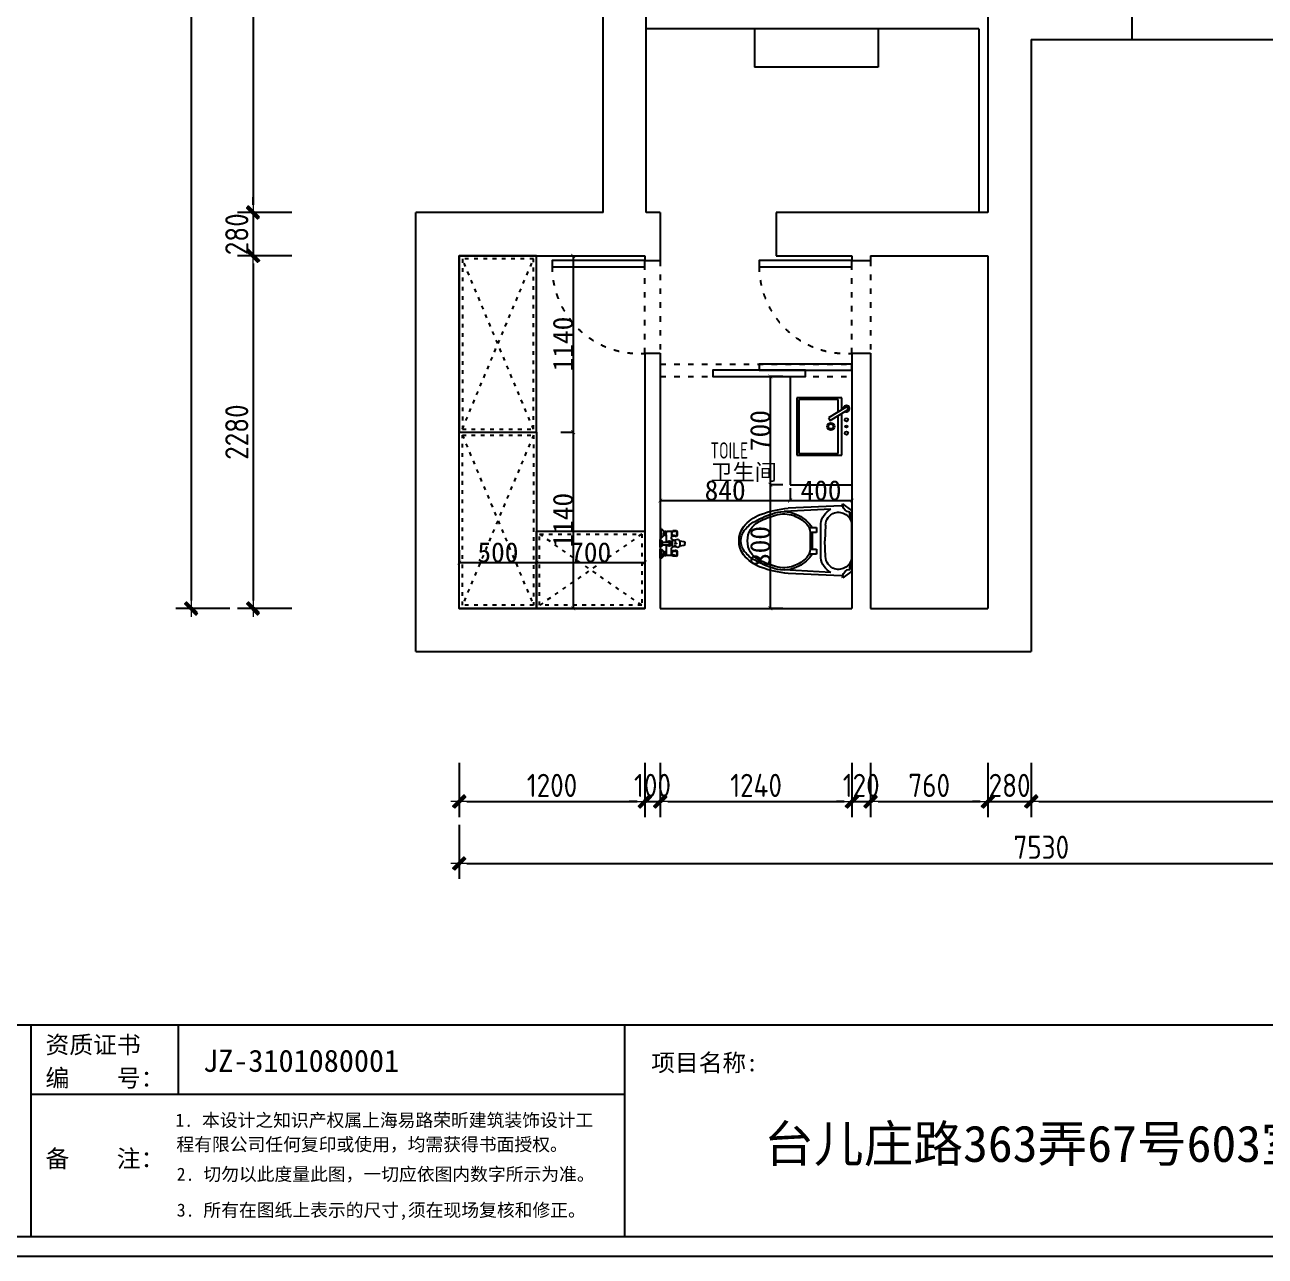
# Model space of a CAD drawing. Header units: millimetres. Extents: x -58733 to 427521, y -235734 to 553534.
# Drawn here: x 185626 to 193649, y -221810 to -213843 of the extents above; entities that cross this region are included whole.
import ezdxf

# ---------------------------------------------------------------- set-up
doc = ezdxf.new("R2010")
doc.units = ezdxf.units.MM
doc.linetypes.add('ACAD_ISO03W100', pattern=[30, 12, -18])
for name, color, linetype in [('02-洁具及配件（地平图显示）', 1, 'Continuous'), ('02-活动家具', 1, 'Continuous'), ('E-立面活动家具', 1, 'Continuous'), ('图框', 251, 'Continuous'), ('目录文字', 8, 'Continuous')]:
    doc.layers.add(name, color=color, linetype=linetype)
doc.layers.add('P★10 文字说明', color=32, linetype='Continuous', lineweight=0)
doc.layers.add('墙体', color=7, linetype='Continuous', lineweight=30)
doc.styles.add('-宋体', font='')
doc.styles.add('CCD_DIM', font='ARCHS.SHX')
doc.styles.get("Standard").update_dxf_attribs({"font": 'simsun.ttc'})
doc.styles.add('宋体', font='simsun.ttc', dxfattribs={"height": 120})
doc.styles.add('编号', font='ARCHSTYL.SHX', dxfattribs={"width": 0.8})
doc.styles.add('黑体', font='simhei.ttf')
doc.styles.get('-宋体').set_extended_font_data('SimSun')
doc.dimstyles.new('布丁丁', dxfattribs={"dimtxt": 130, "dimasz": 25, "dimexe": 1, "dimexo": 1, "dimgap": 0.5, "dimtad": 1, "dimdec": 0, "dimrnd": 5, "dimdsep": 46, "dimtxsty": '-宋体', "dimblk": 'ARCHTICK', "dimcen": 0.5, "dimdle": 1, "dimclrd": 251, "dimclre": 252, "dimclrt": 50, "dimadec": 0, "dimazin": 0, "dimtfac": 1, "dimtdec": 0, "dimtix": 1, "dimtmove": 2, "dimatfit": 3, "dimldrblk": 'DOT', "dimfxl": 80, "dimfxlon": 1, "dimlwd": -1, "dimlwe": -1, "dimarcsym": 0})
doc.dimstyles.new('海龍1：50', dxfattribs={"dimscale": 50, "dimtxt": 3, "dimasz": 1, "dimexe": 2, "dimexo": 2, "dimgap": 0.6, "dimtad": 1, "dimdec": 0, "dimrnd": 5, "dimdsep": 46, "dimtxsty": 'CCD_DIM', "dimblk": 'WS-cj', "dimcen": 1, "dimclrd": 242, "dimclre": 242, "dimclrt": 2, "dimadec": 0, "dimazin": 2, "dimtfac": 1, "dimtdec": 0, "dimtix": 1, "dimtmove": 2, "dimatfit": 3, "dimldrblk": 'CCD_Leader_Arrow', "dimfxl": 5, "dimfxlon": 1, "dimtolj": 1, "dimarcsym": 0})

# ---------------------------------------------------------------- blocks, each defined once
blk = doc.blocks.new('图框1比60')
at = {"layer": '图框', "color": 8}
for p, q in [((161809.2, 45797.4), (185898.1, 45797.4)), ((161809.2, 45797.4), (185898.1, 45797.4)), ((166464.8, 45797.4), (166464.8, 44296.7)), ((167510.6, 45797.4), (167510.6, 45304.6)), ((170674.9, 45797.4), (170674.9, 44296.7)), ((170674.9, 45304.6), (166464.8, 45304.6)), ((161809.2, 44296.7), (185898.1, 44296.7))]:
    blk.add_line(p, q, dxfattribs=at)
at = {"layer": '图框', "color": 121}
blk.add_line((161669.6, 44157.2), (186037.7, 44157.2), dxfattribs=at)
at = {"layer": '目录文字', "color": 8, "width": 0.999898}
for s, height, style, p in [('资质证书', 123.79, '宋体', (166569.4, 45595.3)), ('项目名称:', 123.34, '黑体', (170865.8, 45468.1)), ('编    号：', 123.79, '宋体', (166569.4, 45359.1)), ('1. 本设计之知识产权属上海易路荣昕建筑装饰设计工', 92.507, '黑体', (167490.6, 45075.6)), ('台儿庄路363弄67号603室', 258.725, '宋体', (171665.9, 44826)), ('程有限公司任何复印或使用，均需获得书面授权。', 92.507, '黑体', (167497.9, 44904.2)), ('备    注：', 123.79, '宋体', (166569.4, 44787.6)), ('2. 切勿以此度量此图，一切应依图内数字所示为准。', 92.507, '黑体', (167500, 44692.7)), ('3. 所有在图纸上表示的尺寸,须在现场复核和修正。', 92.507, '黑体', (167500.4, 44438.1))]:
    blk.add_text(s, height=height, dxfattribs=dict(at, style=style)).set_placement(p)
at = {"layer": '目录文字', "width": 1}
blk.add_text('JZ-3101080001', height=157.184, dxfattribs=at).set_placement((167687.4, 45464.9))
blk = doc.blocks.new('A$C47FE7B04')
for p, q in [((12.4, 67.2), (28.4, 412)), ((465.8, 67.2), (449.8, 412)), ((42.5, 0), (0, 59.6)), ((435.8, 0), (478.3, 59.6)), ((435.8, 0), (42.5, 0))]:
    blk.add_line(p, q)
at = {"color": 251}
for p, q in [((35.2, 135.7), (50.2, 437.4)), ((443.1, 135.7), (427.8, 437.4)), ((152.7, 277.6), (152.7, 228.8)), ((184.6, 270.6), (293.5, 270.6)), ((185.7, 228.8), (185.7, 270.6)), ((292.4, 256), (185.7, 256)), ((292.4, 270.6), (292.4, 228.8)), ((325.4, 228.8), (325.4, 277.6)), ((350, 200.4), (128, 200.4)), ((138.2, 171.2), (239.1, 175.4)), ((152.7, 228.8), (185.7, 228.8)), ((340.1, 171.2), (239.1, 175.4)), ((292.4, 228.8), (325.4, 228.8)), ((94.4, 14.3), (54.7, 14.3)), ((423.6, 14.3), (383.9, 14.3)), ((75.8, 0), (402.5, 0)), ((435.8, 0), (435.8, 0))]:
    blk.add_line(p, q, dxfattribs=at)
for centre, radius, start, end in [((239.1, 579.5), 150.7, 53.32244, 126.6999), ((305.2, 500.6), 253.6, 128, 158.7), ((173, 500.6), 253.6, 21.3, 52), ((704.5, 355.1), 678.4, 159.5, 175.2), ((-226.2, 355.1), 678.4, 4.8, 20.5), ((75.9, 63.8), 63.8, 177, 184.04105), ((402.4, 63.8), 63.8, 355.95133, 3)]:
    blk.add_arc(centre, radius, start, end)
for centre, radius, start, end in [((301.8, 522.9), 215.9, 127.62317, 150.69546), ((239, 536), 139.7, 27.1313, 152.8687), ((239, 606.8), 111.1, 90, 128.36438), ((239, 606.8), 111.1, 51.63562, 90), ((176.2, 522.9), 215.9, 29.30454, 52.37683), ((666.8, 316.8), 635, 150.60007, 163.44074), ((666.8, 316.8), 620.4, 152.8687, 163.43337), ((-188.8, 316.8), 620.4, 16.56663, 27.1313), ((-188.8, 316.8), 635, 16.55926, 29.39993), ((255.9, 441.3), 205.7, 164.05751, 208.12065), ((255.9, 441.3), 191, 164.08085, 199.86514), ((222.2, 441.3), 191, 340.13486, 15.91915), ((222.2, 441.3), 205.7, 331.87935, 15.94249), ((290.9, 457), 244, 207.47351, 235.47409), ((290.9, 457), 229.3, 200.55774, 226.00319), ((187.1, 457), 244, 304.52591, 332.52649), ((187.1, 457), 229.3, 313.99681, 339.44226), ((184.6, 346.8), 76.2, 226.00319, 270), ((293.5, 346.8), 76.2, 270, 313.99681), ((136.9, 88.4), 112.3, 94.5, 155.1), ((141.4, 82.2), 89.1, 92.2, 160.4), ((336.9, 82.2), 89.1, 19.6, 87.8), ((341.4, 88.4), 112.3, 24.9, 85.5), ((144.3, 89), 89.8, 164.99563, 261.95317), ((334, 89), 89.8, 278.04683, 15.00437), ((5, 10), 49.9, 81.66388, 95.7795), ((5, 10), 49.9, 4.93597, 81.66388), ((473.3, 10), 49.9, 98.40301, 175.06403), ((473.3, 10), 49.9, 84.2205, 98.40301)]:
    blk.add_arc(centre, radius, start, end, dxfattribs=at)
blk = doc.blocks.new('A$C148A1841')
at = {"extrusion": (0, 1, 0)}
for p, q in [((0, 360), (0, 0)), ((95.2, 360), (0, 360)), ((460, 360), (124.6, 360)), ((460, 0), (460, 360)), ((0, 0), (460, 0))]:
    blk.add_line(p, q, dxfattribs=at)
at = {"color": 251, "ltscale": 10, "extrusion": (0, 1, 0)}
for p, q in [((15, 330), (15, 15)), ((113.7, 330), (15, 330)), ((445, 330), (143.1, 330)), ((445, 15), (445, 330)), ((15, 15), (445, 15))]:
    blk.add_line(p, q, dxfattribs=at)
at = {"color": 251}
for p, q in [((230, 287.5), (230, 304.3)), ((197.8, 271.1), (216.4, 271.1)), ((230, 254.2), (230, 238.2)), ((246.1, 271.1), (263.1, 271.1))]:
    blk.add_line(p, q, dxfattribs=at)
at = {"color": 251, "ltscale": 10}
blk.add_lwpolyline([(161.5, 252.4), (182.8, 265.5), (98.4, 402.4, 1), (77.1, 389.3)], format="xyb", close=True, dxfattribs=at)
at = {"color": 251}
for radius in [29.4, 19.8]:
    blk.add_circle((230, 271.1), radius, dxfattribs=at)
at = {"color": 251, "ltscale": 10}
blk.add_arc((87.8, 395.9), 25, 331.65148, 271.65148, dxfattribs=at)
at = {"color": 251}
for centre, major_axis, start_param, end_param in [((176.7, 395.6), (-9.43, 9.43), 0.785398, 7.068583), ((230, 395.6), (-6.29, 6.29), 0.785398, 7.068583), ((283.3, 395.6), (9.43, 9.43), 2.356194490192192, 8.639379797371777)]:
    blk.add_ellipse(centre, major_axis=major_axis, ratio=1, start_param=start_param, end_param=end_param, dxfattribs=at)
blk = doc.blocks.new('A$C161B1048')
for p, q in [((0, 158.8), (58.4, 158.8)), ((0, 151.4), (0, 158.8)), ((0, 151.4), (15.6, 134.6)), ((15.6, 134.6), (18.6, 134.6)), ((18.6, 120), (15.6, 118)), ((15.6, 118), (15.6, 89)), ((18.6, 130.4), (16, 128.2)), ((16, 128.2), (16, 122)), ((16, 122), (18.6, 120)), ((18.4, 86.8), (18.4, 85.6)), ((18.6, 134.6), (18.6, 130.4)), ((39.4, 120), (86.1, 120)), ((39.8, 134.6), (39.8, 130.4)), ((42.8, 134.6), (39.8, 134.6)), ((39.8, 130.4), (42.4, 128.2)), ((42.4, 122), (39.8, 120)), ((42.4, 128.2), (42.4, 122)), ((58.4, 151.4), (42.8, 134.6)), ((42.8, 86.8), (55.4, 86.8)), ((42.8, 85.6), (42.8, 86.8)), ((58.4, 158.8), (58.4, 151.4)), ((70.1, 45.9), (79.3, 83.7)), ((119.4, 158.8), (70.7, 158.8)), ((86.4, 147.3), (84.7, 147.3)), ((86.1, 147.3), (86.1, 100.4)), ((86.1, 100.4), (104.1, 100.4)), ((86.1, 88.6), (86.1, 85.4)), ((86.1, 88.6), (104.1, 88.6)), ((95.1, 147.3), (86.4, 147.3)), ((95.1, 147.3), (103.8, 147.3)), ((103.8, 147.3), (105.6, 147.3)), ((104.1, 147.3), (104.1, 100.4)), ((104.1, 120), (171, 120)), ((104.1, 88.6), (104.1, 85.4)), ((110.9, 83.7), (120.1, 45.9)), ((190.1, 158.8), (131.7, 158.8)), ((131.7, 158.8), (131.7, 151.4)), ((131.7, 151.4), (147.3, 134.6)), ((146.8, 86.8), (134.2, 86.8)), ((146.8, 85.6), (146.8, 86.8)), ((147.3, 134.6), (150.3, 134.6)), ((150.3, 130.4), (147.7, 128.2)), ((147.7, 128.2), (147.7, 122)), ((147.7, 122), (150.3, 120)), ((150.3, 134.6), (150.3, 130.4)), ((172, 120), (171, 120)), ((171, 86.8), (171.2, 86.8)), ((171.2, 86.8), (171.2, 85.6)), ((171.5, 134.6), (171.5, 130.4)), ((174.5, 134.6), (171.5, 134.6)), ((171.5, 130.4), (174.1, 128.2)), ((174.1, 122), (171.5, 120)), ((174, 89), (174, 118)), ((174.1, 128.2), (174.1, 122)), ((190.1, 151.4), (174.5, 134.6)), ((190.1, 151.4), (190.1, 158.8)), ((69.5, 43.6), (69.6, 43.7)), ((74.6, 74.2), (75.3, 67.5)), ((79, 33.9), (82.2, 5)), ((88, 0), (95.1, 0)), ((101.6, 0), (94.5, 0)), ((110.5, 33.7), (107.4, 5))]:
    blk.add_line(p, q)
at = {"color": 251}
for p, q in [((58.4, 151.4), (0, 151.4)), ((18.4, 86.8), (42.8, 86.8)), ((18.4, 85.6), (42.8, 85.6)), ((18.6, 134.6), (29.2, 134.6)), ((18.6, 130.4), (29.2, 130.4)), ((18.6, 120), (29.2, 120)), ((23.4, 128.2), (21.2, 130.4)), ((21.2, 120), (23.4, 122)), ((23.4, 128.2), (26.2, 130.4)), ((23.4, 122), (23.4, 128.2)), ((23.4, 122), (26.2, 120)), ((39.8, 134.6), (29.2, 134.6)), ((39.8, 130.4), (29.2, 130.4)), ((39.8, 120), (29.2, 120)), ((35, 128.2), (32.2, 130.4)), ((35, 122), (32.2, 120)), ((35, 128.2), (37.2, 130.4)), ((35, 122), (35, 128.2)), ((37.2, 120), (35, 122)), ((131.7, 151.4), (190.1, 151.4)), ((171.2, 86.8), (146.8, 86.8)), ((171.2, 85.6), (146.8, 85.6)), ((150.3, 134.6), (160.9, 134.6)), ((150.3, 130.4), (160.9, 130.4)), ((150.3, 120), (160.9, 120)), ((155.1, 128.2), (152.9, 130.4)), ((152.9, 120), (155.1, 122)), ((155.1, 128.2), (157.9, 130.4)), ((155.1, 122), (155.1, 128.2)), ((155.1, 122), (157.9, 120)), ((171.5, 134.6), (160.9, 134.6)), ((171.5, 130.4), (160.9, 130.4)), ((171.5, 120), (160.9, 120)), ((166.7, 128.2), (163.9, 130.4)), ((166.7, 122), (163.9, 120)), ((166.7, 128.2), (168.9, 130.4)), ((166.7, 122), (166.7, 128.2)), ((168.9, 120), (166.7, 122)), ((14.8, 54.2), (20.4, 78.2)), ((30.6, 52), (18.8, 52)), ((30.6, 52), (42.4, 52)), ((46.4, 54.2), (40.8, 78.2)), ((76, 57.7), (74.3, 63.3)), ((79.1, 56.5), (76, 57.7)), ((80, 67.2), (79.1, 56.5)), ((89.5, 65.5), (92.6, 52.9)), ((92.6, 52.9), (97.7, 52.9)), ((97.7, 52.9), (100.8, 65.5)), ((109.5, 67.7), (110.4, 56.5)), ((110.4, 56.5), (113.6, 57.7)), ((113.6, 57.7), (115.6, 64.6)), ((115, 74.2), (114.5, 69.3)), ((120.7, 43.7), (120.7, 43.6)), ((143.2, 54.2), (148.8, 78.2)), ((159, 52), (147.2, 52)), ((159, 52), (170.8, 52)), ((174.8, 54.2), (169.2, 78.2))]:
    blk.add_line(p, q, dxfattribs=at)
for centre, radius, start, end in [((216.2, 37.2), 206.4, 167.12471, 175.66633), ((18.8, 81.4), 4.17, 95.28608, 155.1491), ((17.9, 89), 2.26, 180, 283.68555), ((42.4, 81.4), 4.17, 24.8509, 84.71392), ((-155, 37.2), 206.4, 4.33367, 12.87529), ((55.4, 65.9), 20.9, 23.45022, 90), ((86.1, 163.4), 16.1, 196.46634, 264.70968), ((80, 83.7), 0.732, 111.58742, 180), ((80, 83.7), 0.732, 180, 248.41258), ((87.2, 65.6), 20.2, 99.30766, 111.58742), ((87.2, 101.9), 20.2, 248.41258, 260.69234), ((91.9, 36.7), 49.5, 96.73189, 99.30766), ((91.9, 130.7), 49.5, 260.69234, 266.11632), ((93.2, 94.5), 9.16, 140.10217, 219.89783), ((86.6, 85.4), 0.443, 180, 247.46705), ((90.6, 95.2), 11, 247.46705, 260.24886), ((95.1, 177.6), 96.5, 266.11632, 270), ((93.3, 110.8), 26.9, 260.24886, 265.92836), ((95.1, 136.1), 52.2, 265.92836, 270), ((95.1, 136.1), 52.2, 270, 274.07164), ((95.1, 177.6), 96.5, 270, 273.88368), ((96.9, 110.8), 26.9, 274.07164, 279.75114), ((99.6, 95.2), 11, 279.75114, 292.53295), ((98.3, 130.7), 49.5, 273.88368, 279.30766), ((103.7, 85.4), 0.443, 292.53295, 0), ((97.1, 94.5), 9.16, 320.10217, 39.89783), ((98.3, 36.7), 49.5, 80.69234, 83.26811), ((104.1, 163.4), 16.1, 275.29032, 343.53366), ((103, 65.6), 20.2, 68.41258, 80.69234), ((103, 101.9), 20.2, 279.30766, 291.58742), ((110.2, 83.7), 0.732, 360, 68.41258), ((110.2, 83.7), 0.732, 291.58742, 0), ((134.2, 65.9), 20.9, 90, 156.54978), ((344.6, 37.2), 206.4, 167.12471, 175.66633), ((147.2, 81.4), 4.17, 95.28608, 155.1491), ((171.7, 89), 2.26, 256.31445, 0), ((170.8, 81.4), 4.17, 24.8509, 84.71392), ((172, 118), 2, 0, 90), ((-26.6, 37.2), 206.4, 4.33367, 12.87529), ((31.9, 105.6), 57, 247.82246, 268.68627), ((29.3, 105.6), 57, 271.31373, 292.17754), ((75.7, 43.3), 6.14, 155.64607, 180), ((75.7, 43.3), 6.14, 180, 221.21262), ((84.9, 51.4), 18.4, 221.21262, 244.68856), ((91.1, 64.4), 32.8, 244.68856, 258.91617), ((87.8, 5.6), 5.6, 186.09789, 272.3749), ((95.1, 85.2), 53.9, 258.91617, 270), ((95.1, 85.2), 53.9, 270, 281.08383), ((101.8, 5.6), 5.6, 267.6251, 353.90211), ((99.2, 64.4), 32.8, 281.08383, 295.31144), ((105.3, 51.4), 18.4, 295.31144, 318.78738), ((114.5, 43.3), 6.14, 318.78738, 0), ((114.5, 43.3), 6.14, 0, 24.35393), ((160.3, 105.6), 57, 247.82246, 268.68627), ((157.7, 105.6), 57, 271.31373, 292.17754)]:
    blk.add_arc(centre, radius, start, end)
for centre, radius, start, end in [((30, 73.2), 10.8, 86.71851, 152.52899), ((31.2, 73.2), 10.8, 27.47101, 93.28149), ((95.2, 99.8), 17, 122.22783, 235.4154), ((84.1, 93.8), 5.2, 68.96192, 78.26344), ((84.1, 95.2), 5.2, 281.73656, 291.03808), ((84.2, 94.1), 4.83, 47.1211, 68.96192), ((84.2, 94.8), 4.83, 291.03808, 312.8789), ((84.4, 94.3), 4.53, 24.04051, 47.1211), ((84.4, 94.6), 4.53, 312.8789, 335.95949), ((84.7, 94.5), 4.18, 0, 24.04051), ((84.7, 94.5), 4.18, 335.95949, 0), ((94.5, 94.5), 4.18, 155.95949, 180), ((94.5, 94.5), 4.18, 180, 204.04051), ((94.8, 94.3), 4.53, 132.8789, 155.95949), ((94.8, 94.6), 4.53, 204.04051, 227.1211), ((95, 94.1), 4.83, 111.03808, 132.8789), ((95, 94.8), 4.83, 227.1211, 248.96192), ((95.1, 93.8), 5.2, 90, 111.03808), ((95.1, 95.2), 5.2, 248.96192, 270), ((95.1, 93.8), 5.2, 68.96192, 90), ((95.1, 95.2), 5.2, 270, 291.03808), ((95.3, 94.1), 4.83, 47.1211, 68.96192), ((95.3, 94.8), 4.83, 291.03808, 312.8789), ((95.5, 94.3), 4.53, 24.04051, 47.1211), ((95.5, 94.6), 4.53, 312.8789, 335.95949), ((95.8, 94.5), 4.18, 0, 24.04051), ((95.8, 94.5), 4.18, 335.95949, 0), ((105.5, 94.5), 4.18, 155.95949, 180), ((105.5, 94.5), 4.18, 180, 204.04051), ((105.8, 94.3), 4.53, 132.8789, 155.95949), ((105.8, 94.6), 4.53, 204.04051, 227.1211), ((106, 94.1), 4.83, 111.03808, 132.8789), ((106, 94.8), 4.83, 227.1211, 248.96192), ((95.2, 99.8), 17, 304.47674, 58.42439), ((106.2, 93.8), 5.2, 101.73656, 111.03808), ((106.2, 95.2), 5.2, 248.96192, 258.26344), ((158.4, 73.2), 10.8, 86.71851, 152.52899), ((159.6, 73.2), 10.8, 27.47101, 93.28149), ((10.6, 59.9), 7.1, 268.68627, 306.61398), ((-79, 60.3), 94, 356.28017, 9.93305), ((18.8, 56.7), 4.74, 212.37841, 270), ((42.4, 56.7), 4.74, 270, 327.62159), ((140.2, 60.3), 94, 170.06695, 183.71983), ((50.6, 59.9), 7.1, 233.38602, 271.31373), ((139, 59.9), 7.1, 268.68627, 306.61398), ((49.4, 60.3), 94, 356.28017, 9.93305), ((147.2, 56.7), 4.74, 212.37841, 270), ((170.8, 56.7), 4.74, 270, 327.62159), ((268.6, 60.3), 94, 170.06695, 183.71983), ((179, 59.9), 7.1, 233.38602, 271.31373)]:
    blk.add_arc(centre, radius, start, end, dxfattribs=at)
blk = doc.blocks.new('WS-cj')
blk.add_hatch(color=1).paths.add_polyline_path([(0.59, 0.82), (-0.82, -0.59), (-0.59, -0.82), (0.82, 0.59)])
at = {"color": 1, "linetype": 'ByBlock', "lineweight": 0}
for p, q in [((-1.1, 0), (0, 0)), ((0, 0), (1.1, 0))]:
    blk.add_line(p, q, dxfattribs=at)
at = {"color": 1}
blk.add_lwpolyline([(0.59, 0.82), (-0.82, -0.59), (-0.59, -0.82), (0.82, 0.59)], close=True, dxfattribs=at)
blk = doc.blocks.new('*D1210')
at = {"color": 242, "lineweight": -2}
for p, q in [((165429.6, -218618.8), (165429.6, -218968.8)), ((166629.6, -218618.8), (166629.6, -218968.8)), ((165479.6, -218868.8), (166579.6, -218868.8))]:
    blk.add_line(p, q, dxfattribs=at)
at = {"layer": 'Defpoints', "color": 0}
for p in [(165429.6, -218468.8), (166629.6, -218468.8), (166629.6, -218868.8)]:
    blk.add_point(p, dxfattribs=at)
at = {"color": 242, "linetype": 'ByBlock', "lineweight": -2, "xscale": 50, "yscale": 50, "zscale": 50, "rotation": 180}
blk.add_blockref('WS-cj', (165429.6, -218868.8), dxfattribs=at)
at = {"color": 242, "linetype": 'ByBlock', "lineweight": -2, "xscale": 50, "yscale": 50, "zscale": 50}
blk.add_blockref('WS-cj', (166629.6, -218868.8), dxfattribs=at)
at = {"color": 2, "insert": (166029.6, -218763.8), "char_height": 150, "attachment_point": 5, "style": 'CCD_DIM'}
blk.add_mtext('\\A1;1200', dxfattribs=at)
blk = doc.blocks.new('CCD_Leader_Arrow')
at = {"color": 1, "linetype": 'ByBlock'}
blk.add_line((0, 0), (-1, 0), dxfattribs=at)
for points in [[(-0.86, 0.67), (-0.6, 0.85), (-0.24, 0), (0, 0)], [(-0.86, -0.67), (-0.6, -0.85), (-0.24, 0), (0, 0)]]:
    blk.add_solid(points, dxfattribs=at)
blk = doc.blocks.new('*D1211')
at = {"color": 242, "lineweight": -2}
for p, q in [((166729.6, -218618.8), (166729.6, -218968.8)), ((167969.6, -218618.8), (167969.6, -218968.8)), ((166779.6, -218868.8), (167919.6, -218868.8))]:
    blk.add_line(p, q, dxfattribs=at)
at = {"layer": 'Defpoints', "color": 0}
for p in [(166729.6, -218468.8), (167969.6, -218468.8), (167969.6, -218868.8)]:
    blk.add_point(p, dxfattribs=at)
at = {"color": 242, "linetype": 'ByBlock', "lineweight": -2, "xscale": 50, "yscale": 50, "zscale": 50, "rotation": 180}
blk.add_blockref('WS-cj', (166729.6, -218868.8), dxfattribs=at)
at = {"color": 242, "linetype": 'ByBlock', "lineweight": -2, "xscale": 50, "yscale": 50, "zscale": 50}
blk.add_blockref('WS-cj', (167969.6, -218868.8), dxfattribs=at)
at = {"color": 2, "insert": (167349.6, -218763.8), "char_height": 150, "attachment_point": 5, "style": 'CCD_DIM'}
blk.add_mtext('\\A1;1240', dxfattribs=at)
blk = doc.blocks.new('*D1212')
at = {"color": 242, "lineweight": -2}
for p, q in [((168089.6, -218618.8), (168089.6, -218968.8)), ((168849.6, -218618.8), (168849.6, -218968.8)), ((168139.6, -218868.8), (168799.6, -218868.8))]:
    blk.add_line(p, q, dxfattribs=at)
at = {"layer": 'Defpoints', "color": 0}
for p in [(168089.6, -218468.8), (168849.6, -218468.8), (168849.6, -218868.8)]:
    blk.add_point(p, dxfattribs=at)
at = {"color": 242, "linetype": 'ByBlock', "lineweight": -2, "xscale": 50, "yscale": 50, "zscale": 50, "rotation": 180}
blk.add_blockref('WS-cj', (168089.6, -218868.8), dxfattribs=at)
at = {"color": 242, "linetype": 'ByBlock', "lineweight": -2, "xscale": 50, "yscale": 50, "zscale": 50}
blk.add_blockref('WS-cj', (168849.6, -218868.8), dxfattribs=at)
at = {"color": 2, "insert": (168469.6, -218763.8), "char_height": 150, "attachment_point": 5, "style": 'CCD_DIM'}
blk.add_mtext('\\A1;760', dxfattribs=at)
blk = doc.blocks.new('*D1213')
at = {"color": 242, "lineweight": -2}
for p, q in [((168849.6, -218618.8), (168849.6, -218968.8)), ((169129.6, -218618.8), (169129.6, -218968.8)), ((168799.6, -218868.8), (168749.6, -218868.8)), ((168849.6, -218868.8), (169129.6, -218868.8)), ((169179.6, -218868.8), (169229.6, -218868.8))]:
    blk.add_line(p, q, dxfattribs=at)
at = {"layer": 'Defpoints', "color": 0}
for p in [(168849.6, -218468.8), (169129.6, -218468.8), (169129.6, -218868.8)]:
    blk.add_point(p, dxfattribs=at)
at = {"color": 242, "linetype": 'ByBlock', "lineweight": -2, "xscale": 50, "yscale": 50, "zscale": 50}
blk.add_blockref('WS-cj', (168849.6, -218868.8), dxfattribs=at)
at = {"color": 242, "linetype": 'ByBlock', "lineweight": -2, "xscale": 50, "yscale": 50, "zscale": 50, "rotation": 180}
blk.add_blockref('WS-cj', (169129.6, -218868.8), dxfattribs=at)
at = {"color": 2, "insert": (168989.6, -218763.8), "char_height": 150, "attachment_point": 5, "style": 'CCD_DIM'}
blk.add_mtext('\\A1;280', dxfattribs=at)
blk = doc.blocks.new('*D1214')
at = {"color": 242, "lineweight": -2}
for p, q in [((169129.6, -218618.8), (169129.6, -218968.8)), ((172959.6, -218618.8), (172959.6, -218968.8)), ((169179.6, -218868.8), (172909.6, -218868.8))]:
    blk.add_line(p, q, dxfattribs=at)
at = {"layer": 'Defpoints', "color": 0}
for p in [(169129.6, -218468.8), (172959.6, -218468.8), (172959.6, -218868.8)]:
    blk.add_point(p, dxfattribs=at)
at = {"color": 242, "linetype": 'ByBlock', "lineweight": -2, "xscale": 50, "yscale": 50, "zscale": 50, "rotation": 180}
blk.add_blockref('WS-cj', (169129.6, -218868.8), dxfattribs=at)
at = {"color": 242, "linetype": 'ByBlock', "lineweight": -2, "xscale": 50, "yscale": 50, "zscale": 50}
blk.add_blockref('WS-cj', (172959.6, -218868.8), dxfattribs=at)
at = {"color": 2, "insert": (171044.6, -218763.8), "char_height": 150, "attachment_point": 5, "style": 'CCD_DIM'}
blk.add_mtext('\\A1;3830', dxfattribs=at)
blk = doc.blocks.new('*D1215')
at = {"color": 242, "lineweight": -2}
for p, q in [((165429.6, -219018.8), (165429.6, -219368.8)), ((172959.6, -219018.8), (172959.6, -219368.8)), ((165479.6, -219268.8), (172909.6, -219268.8))]:
    blk.add_line(p, q, dxfattribs=at)
at = {"layer": 'Defpoints', "color": 0}
for p in [(165429.6, -218468.8), (172959.6, -218468.8), (172959.6, -219268.8)]:
    blk.add_point(p, dxfattribs=at)
at = {"color": 242, "linetype": 'ByBlock', "lineweight": -2, "xscale": 50, "yscale": 50, "zscale": 50, "rotation": 180}
blk.add_blockref('WS-cj', (165429.6, -219268.8), dxfattribs=at)
at = {"color": 242, "linetype": 'ByBlock', "lineweight": -2, "xscale": 50, "yscale": 50, "zscale": 50}
blk.add_blockref('WS-cj', (172959.6, -219268.8), dxfattribs=at)
at = {"color": 2, "insert": (169194.6, -219163.8), "char_height": 150, "attachment_point": 5, "style": 'CCD_DIM'}
blk.add_mtext('\\A1;7530', dxfattribs=at)
blk = doc.blocks.new('*D1216')
at = {"color": 242, "lineweight": -2}
for p, q in [((164345.7, -209218.4), (163995.7, -209218.4)), ((164095.7, -209268.4), (164095.7, -215008.4)), ((164345.7, -215058.4), (163995.7, -215058.4))]:
    blk.add_line(p, q, dxfattribs=at)
at = {"layer": 'Defpoints', "color": 0}
for p in [(164495.7, -209218.4), (164095.7, -215058.4), (164495.7, -215058.4)]:
    blk.add_point(p, dxfattribs=at)
at = {"color": 242, "linetype": 'ByBlock', "lineweight": -2, "xscale": 50, "yscale": 50, "zscale": 50}
for p, rotation in [((164095.7, -209218.4), 90), ((164095.7, -215058.4), 270)]:
    blk.add_blockref('WS-cj', p, dxfattribs=dict(at, rotation=rotation))
at = {"color": 2, "insert": (163990.7, -212138.4), "char_height": 150, "attachment_point": 5, "rotation": 90, "style": 'CCD_DIM'}
blk.add_mtext('\\A1;5840', dxfattribs=at)
blk = doc.blocks.new('*D1217')
at = {"color": 242, "lineweight": -2}
for p, q in [((164095.7, -215008.4), (164095.7, -214958.4)), ((164345.7, -215058.4), (163995.7, -215058.4)), ((164095.7, -215058.4), (164095.7, -215338.4)), ((164345.7, -215338.4), (163995.7, -215338.4)), ((164095.7, -215388.4), (164095.7, -215438.4))]:
    blk.add_line(p, q, dxfattribs=at)
at = {"layer": 'Defpoints', "color": 0}
for p in [(164495.7, -215058.4), (164095.7, -215338.4), (164495.7, -215338.4)]:
    blk.add_point(p, dxfattribs=at)
at = {"color": 242, "linetype": 'ByBlock', "lineweight": -2, "xscale": 50, "yscale": 50, "zscale": 50}
for p, rotation in [((164095.7, -215058.4), 270), ((164095.7, -215338.4), 90)]:
    blk.add_blockref('WS-cj', p, dxfattribs=dict(at, rotation=rotation))
at = {"color": 2, "insert": (163990.7, -215198.4), "char_height": 150, "attachment_point": 5, "rotation": 90, "style": 'CCD_DIM'}
blk.add_mtext('\\A1;280', dxfattribs=at)
blk = doc.blocks.new('*D1218')
at = {"color": 242, "lineweight": -2}
for p, q in [((164345.7, -215338.4), (163995.7, -215338.4)), ((164095.7, -215388.4), (164095.7, -217568.4)), ((164345.7, -217618.4), (163995.7, -217618.4))]:
    blk.add_line(p, q, dxfattribs=at)
at = {"layer": 'Defpoints', "color": 0}
for p in [(164495.7, -215338.4), (164095.7, -217618.4), (164495.7, -217618.4)]:
    blk.add_point(p, dxfattribs=at)
at = {"color": 242, "linetype": 'ByBlock', "lineweight": -2, "xscale": 50, "yscale": 50, "zscale": 50}
for p, rotation in [((164095.7, -215338.4), 90), ((164095.7, -217618.4), 270)]:
    blk.add_blockref('WS-cj', p, dxfattribs=dict(at, rotation=rotation))
at = {"color": 2, "insert": (163990.7, -216478.4), "char_height": 150, "attachment_point": 5, "rotation": 90, "style": 'CCD_DIM'}
blk.add_mtext('\\A1;2280', dxfattribs=at)
blk = doc.blocks.new('*D1219')
at = {"color": 242, "lineweight": -2}
for p, q in [((163945.7, -209218.4), (163595.7, -209218.4)), ((163695.7, -209268.4), (163695.7, -217568.4)), ((163945.7, -217618.4), (163595.7, -217618.4))]:
    blk.add_line(p, q, dxfattribs=at)
at = {"layer": 'Defpoints', "color": 0}
for p in [(164495.7, -209218.4), (163695.7, -217618.4), (164495.7, -217618.4)]:
    blk.add_point(p, dxfattribs=at)
at = {"color": 242, "linetype": 'ByBlock', "lineweight": -2, "xscale": 50, "yscale": 50, "zscale": 50}
for p, rotation in [((163695.7, -209218.4), 90), ((163695.7, -217618.4), 270)]:
    blk.add_blockref('WS-cj', p, dxfattribs=dict(at, rotation=rotation))
at = {"color": 2, "insert": (163590.7, -213418.4), "char_height": 150, "attachment_point": 5, "rotation": 90, "style": 'CCD_DIM'}
blk.add_mtext('\\A1;8400', dxfattribs=at)
blk = doc.blocks.new('*D1226')
at = {"color": 242, "lineweight": -2}
for p, q in [((167969.6, -218618.8), (167969.6, -218968.8)), ((168089.6, -218618.8), (168089.6, -218968.8)), ((167919.6, -218868.8), (167869.6, -218868.8)), ((167969.6, -218868.8), (168089.6, -218868.8)), ((168139.6, -218868.8), (168189.6, -218868.8))]:
    blk.add_line(p, q, dxfattribs=at)
at = {"layer": 'Defpoints', "color": 0}
for p in [(167969.6, -218468.8), (168089.6, -218468.8), (168089.6, -218868.8)]:
    blk.add_point(p, dxfattribs=at)
at = {"color": 242, "linetype": 'ByBlock', "lineweight": -2, "xscale": 50, "yscale": 50, "zscale": 50}
blk.add_blockref('WS-cj', (167969.6, -218868.8), dxfattribs=at)
at = {"color": 242, "linetype": 'ByBlock', "lineweight": -2, "xscale": 50, "yscale": 50, "zscale": 50, "rotation": 180}
blk.add_blockref('WS-cj', (168089.6, -218868.8), dxfattribs=at)
at = {"color": 2, "insert": (168029.6, -218763.8), "char_height": 150, "attachment_point": 5, "style": 'CCD_DIM'}
blk.add_mtext('\\A1;120', dxfattribs=at)
blk = doc.blocks.new('*D1227')
at = {"color": 242, "lineweight": -2}
for p, q in [((166629.6, -218618.8), (166629.6, -218968.8)), ((166729.6, -218618.8), (166729.6, -218968.8)), ((166579.6, -218868.8), (166529.6, -218868.8)), ((166629.6, -218868.8), (166729.6, -218868.8)), ((166779.6, -218868.8), (166829.6, -218868.8))]:
    blk.add_line(p, q, dxfattribs=at)
at = {"layer": 'Defpoints', "color": 0}
for p in [(166629.6, -218468.8), (166729.6, -218468.8), (166729.6, -218868.8)]:
    blk.add_point(p, dxfattribs=at)
at = {"color": 242, "linetype": 'ByBlock', "lineweight": -2, "xscale": 50, "yscale": 50, "zscale": 50}
blk.add_blockref('WS-cj', (166629.6, -218868.8), dxfattribs=at)
at = {"color": 242, "linetype": 'ByBlock', "lineweight": -2, "xscale": 50, "yscale": 50, "zscale": 50, "rotation": 180}
blk.add_blockref('WS-cj', (166729.6, -218868.8), dxfattribs=at)
at = {"color": 2, "insert": (166679.6, -218763.8), "char_height": 150, "attachment_point": 5, "style": 'CCD_DIM'}
blk.add_mtext('\\A1;100', dxfattribs=at)
blk = doc.blocks.new('_ArchTick')
at = {"color": 0, "linetype": 'ByBlock', "const_width": 0.15}
blk.add_lwpolyline([(-0.5, -0.5), (0.5, 0.5)], dxfattribs=at)
blk = doc.blocks.new('*D1013')
at = {"color": 252}
for p, q in [((189092.7, -215338.4), (189173.7, -215338.4)), ((189092.7, -216478.4), (189173.7, -216478.4))]:
    blk.add_line(p, q, dxfattribs=at)
at = {"color": 251}
blk.add_line((189172.7, -215337.4), (189172.7, -216479.4), dxfattribs=at)
at = {"layer": 'Defpoints', "color": 0}
for p in [(188935.8, -215338.4), (188935.8, -216478.4), (189172.7, -216478.4)]:
    blk.add_point(p, dxfattribs=at)
at = {"color": 251, "xscale": 25, "yscale": 25, "zscale": 25}
for p, rotation in [((189172.7, -215338.4), 90), ((189172.7, -216478.4), 270)]:
    blk.add_blockref('_ArchTick', p, dxfattribs=dict(at, rotation=rotation))
at = {"color": 50, "insert": (189107.2, -215908.4), "char_height": 130, "attachment_point": 5, "rotation": 90, "style": '-宋体'}
blk.add_mtext('1140', dxfattribs=at)
blk = doc.blocks.new('_Dot')
at = {"color": 0, "linetype": 'ByBlock', "lineweight": -2}
blk.add_line((-0.5, 0), (-1, 0), dxfattribs=at)
at = {"color": 0, "linetype": 'ByBlock', "const_width": 0.5}
blk.add_lwpolyline([(-0.25, 0, 1), (0.25, 0, 1)], format="xyb", close=True, dxfattribs=at)
blk = doc.blocks.new('*D1014')
at = {"color": 252}
for p, q in [((189092.7, -216478.4), (189173.7, -216478.4)), ((189092.7, -217618.4), (189173.7, -217618.4))]:
    blk.add_line(p, q, dxfattribs=at)
at = {"color": 251}
blk.add_line((189172.7, -216477.4), (189172.7, -217619.4), dxfattribs=at)
at = {"layer": 'Defpoints', "color": 0}
for p in [(188935.8, -216478.4), (188935.8, -217618.4), (189172.7, -217618.4)]:
    blk.add_point(p, dxfattribs=at)
at = {"color": 251, "xscale": 25, "yscale": 25, "zscale": 25}
for p, rotation in [((189172.7, -216478.4), 90), ((189172.7, -217618.4), 270)]:
    blk.add_blockref('_ArchTick', p, dxfattribs=dict(at, rotation=rotation))
at = {"color": 50, "insert": (189107.2, -217048.4), "char_height": 130, "attachment_point": 5, "rotation": 90, "style": '-宋体'}
blk.add_mtext('1140', dxfattribs=at)
blk = doc.blocks.new('*D1015')
at = {"color": 252}
for p, q in [((188935.8, -217242.4), (188935.8, -217323.4)), ((189635.8, -217242.4), (189635.8, -217323.4))]:
    blk.add_line(p, q, dxfattribs=at)
at = {"color": 251}
blk.add_line((188934.8, -217322.4), (189636.8, -217322.4), dxfattribs=at)
at = {"layer": 'Defpoints', "color": 0}
for p in [(188935.8, -217118.4), (189635.8, -217118.4), (189635.8, -217322.4)]:
    blk.add_point(p, dxfattribs=at)
at = {"color": 251, "xscale": 25, "yscale": 25, "zscale": 25, "rotation": 180}
blk.add_blockref('_ArchTick', (188935.8, -217322.4), dxfattribs=at)
at = {"color": 251, "xscale": 25, "yscale": 25, "zscale": 25}
blk.add_blockref('_ArchTick', (189635.8, -217322.4), dxfattribs=at)
at = {"color": 50, "insert": (189285.8, -217256.9), "char_height": 130, "attachment_point": 5, "style": '-宋体'}
blk.add_mtext('700', dxfattribs=at)
blk = doc.blocks.new('*D1016')
at = {"color": 252}
for p, q in [((188435.8, -217242.4), (188435.8, -217323.4)), ((188935.8, -217242.4), (188935.8, -217323.4))]:
    blk.add_line(p, q, dxfattribs=at)
at = {"color": 251}
blk.add_line((188434.8, -217322.4), (188936.8, -217322.4), dxfattribs=at)
at = {"layer": 'Defpoints', "color": 0}
for p in [(188435.8, -217179.2), (188935.8, -217179.2), (188935.8, -217322.4)]:
    blk.add_point(p, dxfattribs=at)
at = {"color": 251, "xscale": 25, "yscale": 25, "zscale": 25, "rotation": 180}
blk.add_blockref('_ArchTick', (188435.8, -217322.4), dxfattribs=at)
at = {"color": 251, "xscale": 25, "yscale": 25, "zscale": 25}
blk.add_blockref('_ArchTick', (188935.8, -217322.4), dxfattribs=at)
at = {"color": 50, "insert": (188685.8, -217256.9), "char_height": 130, "attachment_point": 5, "style": '-宋体'}
blk.add_mtext('500', dxfattribs=at)
blk = doc.blocks.new('*D1017')
at = {"color": 252}
for p, q in [((190528.3, -216818.4), (190447.3, -216818.4)), ((190528.3, -217618.4), (190447.3, -217618.4))]:
    blk.add_line(p, q, dxfattribs=at)
at = {"color": 251}
blk.add_line((190448.3, -217619.4), (190448.3, -216817.4), dxfattribs=at)
at = {"layer": 'Defpoints', "color": 0}
for p in [(190448.3, -216818.4), (190575.8, -216818.4), (190562.5, -217618.4)]:
    blk.add_point(p, dxfattribs=at)
at = {"color": 251, "xscale": 25, "yscale": 25, "zscale": 25}
for p, rotation in [((190448.3, -216818.4), 90), ((190448.3, -217618.4), 270)]:
    blk.add_blockref('_ArchTick', p, dxfattribs=dict(at, rotation=rotation))
at = {"color": 50, "insert": (190382.8, -217218.4), "char_height": 130, "attachment_point": 5, "rotation": 90, "style": '-宋体'}
blk.add_mtext('800', dxfattribs=at)
blk = doc.blocks.new('*D1018')
at = {"color": 252}
for p, q in [((190528.3, -216118.4), (190447.3, -216118.4)), ((190528.3, -216818.4), (190447.3, -216818.4))]:
    blk.add_line(p, q, dxfattribs=at)
at = {"color": 251}
blk.add_line((190448.3, -216819.4), (190448.3, -216117.4), dxfattribs=at)
at = {"layer": 'Defpoints', "color": 0}
for p in [(190448.3, -216118.4), (190575.8, -216118.4), (190575.8, -216818.4)]:
    blk.add_point(p, dxfattribs=at)
at = {"color": 251, "xscale": 25, "yscale": 25, "zscale": 25}
for p, rotation in [((190448.3, -216118.4), 90), ((190448.3, -216818.4), 270)]:
    blk.add_blockref('_ArchTick', p, dxfattribs=dict(at, rotation=rotation))
at = {"color": 50, "insert": (190382.8, -216468.4), "char_height": 130, "attachment_point": 5, "rotation": 90, "style": '-宋体'}
blk.add_mtext('700', dxfattribs=at)
blk = doc.blocks.new('*D1019')
at = {"color": 252}
for p, q in [((189735.8, -216841.4), (189735.8, -216922.4)), ((190575.8, -216841.4), (190575.8, -216922.4))]:
    blk.add_line(p, q, dxfattribs=at)
at = {"color": 251}
blk.add_line((189734.8, -216921.4), (190576.8, -216921.4), dxfattribs=at)
at = {"layer": 'Defpoints', "color": 0}
for p in [(190575.8, -216756), (189735.8, -216793.4), (190575.8, -216921.4)]:
    blk.add_point(p, dxfattribs=at)
at = {"color": 251, "xscale": 25, "yscale": 25, "zscale": 25, "rotation": 180}
blk.add_blockref('_ArchTick', (189735.8, -216921.4), dxfattribs=at)
at = {"color": 251, "xscale": 25, "yscale": 25, "zscale": 25}
blk.add_blockref('_ArchTick', (190575.8, -216921.4), dxfattribs=at)
at = {"color": 50, "insert": (190155.8, -216855.9), "char_height": 130, "attachment_point": 5, "style": '-宋体'}
blk.add_mtext('840', dxfattribs=at)
blk = doc.blocks.new('*D1020')
at = {"color": 252}
for p, q in [((190575.8, -216841.4), (190575.8, -216922.4)), ((190975.8, -216841.4), (190975.8, -216922.4))]:
    blk.add_line(p, q, dxfattribs=at)
at = {"color": 251}
blk.add_line((190574.8, -216921.4), (190976.8, -216921.4), dxfattribs=at)
at = {"layer": 'Defpoints', "color": 0}
for p in [(190575.8, -216756), (190975.8, -216726.3), (190975.8, -216921.4)]:
    blk.add_point(p, dxfattribs=at)
at = {"color": 251, "xscale": 25, "yscale": 25, "zscale": 25, "rotation": 180}
blk.add_blockref('_ArchTick', (190575.8, -216921.4), dxfattribs=at)
at = {"color": 251, "xscale": 25, "yscale": 25, "zscale": 25}
blk.add_blockref('_ArchTick', (190975.8, -216921.4), dxfattribs=at)
at = {"color": 50, "insert": (190775.8, -216855.9), "char_height": 130, "attachment_point": 5, "style": '-宋体'}
blk.add_mtext('400', dxfattribs=at)
blk = doc.blocks.new('家具哈哈')
for p, q in [((166359.6, -215058.4), (166359.6, -208938.4)), ((166639.6, -215058.4), (166639.6, -209218.4)), ((169779.6, -212208.4), (169779.6, -213938.4)), ((168849.6, -213658.4), (168849.6, -215058.4)), ((169129.6, -213938.4), (169129.6, -217898.4)), ((169129.6, -213938.4), (169779.6, -213938.4)), ((165149.6, -217898.4), (165149.6, -215058.4)), ((166359.6, -215058.4), (165149.6, -215058.4)), ((166729.6, -215058.4), (166639.6, -215058.4)), ((166729.6, -215058.4), (166729.6, -215368.4)), ((168849.6, -215058.4), (167479.6, -215058.4)), ((167479.6, -215058.4), (167479.6, -215338.4)), ((165429.6, -217618.4), (165429.6, -215338.4)), ((165429.6, -215338.4), (166629.6, -215338.4)), ((166629.6, -215338.4), (166629.6, -215368.4)), ((167479.6, -215338.4), (167969.6, -215338.4)), ((167969.6, -215338.4), (167969.6, -215368.4)), ((168089.6, -215338.4), (168849.6, -215338.4)), ((168089.6, -215338.4), (168089.6, -215368.4)), ((168849.6, -215338.4), (168849.6, -217618.4)), ((166629.6, -215368.4), (166729.6, -215368.4)), ((167969.6, -215368.4), (168089.6, -215368.4)), ((166629.6, -215968.4), (166629.6, -217618.4)), ((166629.6, -215968.4), (166729.6, -215968.4)), ((166729.6, -215968.4), (166729.6, -217618.4)), ((167969.6, -215968.4), (167969.6, -217618.4)), ((167969.6, -215968.4), (168089.6, -215968.4)), ((168089.6, -215968.4), (168089.6, -217618.4)), ((165429.6, -217618.4), (166629.6, -217618.4)), ((166729.6, -217618.4), (167969.6, -217618.4)), ((168089.6, -217618.4), (168849.6, -217618.4)), ((165149.6, -217898.4), (169129.6, -217898.4))]:
    blk.add_line(p, q)
at = {"color": 12}
blk.add_line((169779.6, -213938.4), (170709.6, -213938.4), dxfattribs=at)
at = {"layer": '02-洁具及配件（地平图显示）', "ltscale": 0.8}
for p, q in [((167569.6, -216118.4), (167569.6, -216818.4)), ((167569.6, -216818.4), (167969.6, -216818.4))]:
    blk.add_line(p, q, dxfattribs=at)
at = {"layer": '02-活动家具', "color": 8, "ltscale": 3}
for p, q in [((168789.6, -213868.4), (166639.6, -213868.4)), ((167339.6, -213868.4), (167339.6, -214118.4)), ((168139.6, -213868.4), (168139.6, -214118.4)), ((168789.6, -213868.4), (168789.6, -215058.4)), ((168139.6, -214118.4), (167339.6, -214118.4))]:
    blk.add_line(p, q, dxfattribs=at)
at = {"layer": '02-活动家具', "color": 251, "linetype": 'ACAD_ISO03W100', "ltscale": 2}
for p, q in [((165449.6, -216458.4), (165909.6, -215358.4)), ((165909.6, -216458.4), (165449.6, -215358.4)), ((165449.6, -216498.4), (165909.6, -217598.4)), ((165909.6, -216498.4), (165449.6, -217598.4)), ((166609.6, -217138.4), (165949.6, -217598.4)), ((166609.6, -217598.4), (165949.6, -217138.4))]:
    blk.add_line(p, q, dxfattribs=at)
at = {"layer": '02-活动家具', "color": 8, "linetype": 'ACAD_ISO03W100', "ltscale": 3}
for p, q in [((166629.6, -215968.4), (166629.6, -215368.4)), ((166729.6, -215368.4), (166729.6, -215968.4)), ((167969.6, -215968.4), (167969.6, -215368.4)), ((168089.6, -215368.4), (168089.6, -215968.4)), ((166729.6, -216038.4), (167969.6, -216038.4)), ((166729.6, -216118.4), (167969.6, -216118.4))]:
    blk.add_line(p, q, dxfattribs=at)
at = {"layer": '02-活动家具'}
for points in [[(165929.6, -215338.4), (165429.6, -215338.4), (165429.6, -216478.4), (165929.6, -216478.4)], [(166629.6, -215368.4), (166029.6, -215368.4), (166029.6, -215408.4), (166629.6, -215408.4)], [(167969.6, -215368.4), (167369.6, -215368.4), (167369.6, -215408.4), (167969.6, -215408.4)], [(167969.6, -216038.4), (167369.6, -216038.4), (167369.6, -216078.4), (167969.6, -216078.4)], [(167669.6, -216078.4), (167069.6, -216078.4), (167069.6, -216118.4), (167669.6, -216118.4)], [(165929.6, -217618.4), (165429.6, -217618.4), (165429.6, -216478.4), (165929.6, -216478.4)], [(165929.6, -217618.4), (165929.6, -217118.4), (166629.6, -217118.4), (166629.6, -217618.4)]]:
    blk.add_lwpolyline(points, close=True, dxfattribs=at)
at = {"layer": '02-活动家具', "color": 251, "linetype": 'ACAD_ISO03W100', "ltscale": 2}
for points in [[(165909.6, -215358.4), (165449.6, -215358.4), (165449.6, -216458.4), (165909.6, -216458.4)], [(165909.6, -217598.4), (165449.6, -217598.4), (165449.6, -216498.4), (165909.6, -216498.4)], [(165949.6, -217598.4), (165949.6, -217138.4), (166609.6, -217138.4), (166609.6, -217598.4)]]:
    blk.add_lwpolyline(points, close=True, dxfattribs=at)
at = {"layer": '02-活动家具', "color": 8, "linetype": 'ACAD_ISO03W100', "ltscale": 3}
for centre in [(166592.4, -215406.8), (167932.4, -215406.8)]:
    blk.add_arc(centre, 562.8, 179.83666, 273.78653, dxfattribs=at)
at = {"layer": '02-洁具及配件（地平图显示）', "xscale": 0.81, "yscale": 0.81, "zscale": 0.81, "rotation": 270}
blk.add_blockref('A$C148A1841', (167613.5, -216255.6), dxfattribs=at)
at = {"layer": '02-洁具及配件（地平图显示）', "ltscale": 0.8, "xscale": -1, "rotation": 89.99999999999979}
blk.add_blockref('A$C47FE7B04', (167969.6, -216942.5), dxfattribs=at)
at = {"layer": 'E-立面活动家具', "xscale": -1, "rotation": 89.99999999999994}
blk.add_blockref('A$C161B1048', (166888.4, -217103.4), dxfattribs=at)
at = {"layer": 'P★10 文字说明', "insert": (167054, -216544.5), "char_height": 105, "attachment_point": 1, "line_spacing_factor": 0.8, "style": '编号'}
blk.add_mtext('TOILE\\P{\\Fￎￄￗￖ;\\W1.0000;卫生间}', dxfattribs=at)
for base, p1, p2, picture, middle in [((163695.7, -217618.4), (164495.7, -209218.4), (164495.7, -217618.4), '*D1219', (163590.7, -213418.4)), ((164095.7, -215058.4), (164495.7, -209218.4), (164495.7, -215058.4), '*D1216', (163990.7, -212138.4)), ((164095.7, -215338.4), (164495.7, -215058.4), (164495.7, -215338.4), '*D1217', (163990.7, -215198.4)), ((164095.7, -217618.4), (164495.7, -215338.4), (164495.7, -217618.4), '*D1218', (163990.7, -216478.4))]:
    dim = blk.add_linear_dim(base=base, p1=p1, p2=p2, angle=90, dimstyle='海龍1：50')
    dim.commit()
    dim.dimension.update_dxf_attribs({"geometry": picture, "text_midpoint": middle})
for base, p1, p2, picture, middle in [((166629.6, -218868.8), (165429.6, -218468.8), (166629.6, -218468.8), '*D1210', (166029.6, -218763.8)), ((172959.6, -219268.8), (165429.6, -218468.8), (172959.6, -218468.8), '*D1215', (169194.6, -219163.8)), ((167969.6, -218868.8), (166729.6, -218468.8), (167969.6, -218468.8), '*D1211', (167349.6, -218763.8)), ((168849.6, -218868.8), (168089.6, -218468.8), (168849.6, -218468.8), '*D1212', (168469.6, -218763.8)), ((169129.6, -218868.8), (168849.6, -218468.8), (169129.6, -218468.8), '*D1213', (168989.6, -218763.8)), ((172959.6, -218868.8), (169129.6, -218468.8), (172959.6, -218468.8), '*D1214', (171044.6, -218763.8))]:
    dim = blk.add_linear_dim(base=base, p1=p1, p2=p2, dimstyle='海龍1：50')
    dim.commit()
    dim.dimension.update_dxf_attribs({"geometry": picture, "text_midpoint": middle})
for base, p1, p2, picture, middle in [((166729.6, -218868.8), (166629.6, -218468.8), (166729.6, -218468.8), '*D1227', (166679.6, -218763.8)), ((168089.6, -218868.8), (167969.6, -218468.8), (168089.6, -218468.8), '*D1226', (168029.6, -218763.8))]:
    dim = blk.add_linear_dim(base=base, p1=p1, p2=p2, dimstyle='海龍1：50', override={"dimtxsty": 'CCD_DIM', "dimldrblk": 'CCD_Leader_Arrow'})
    dim.commit()
    dim.dimension.update_dxf_attribs({"geometry": picture, "text_midpoint": middle})

msp = doc.modelspace()

# ---------------------------------------------------------------- block references
at = {"color": 140}
msp.add_blockref('家具哈哈', (23006.2, 0), dxfattribs=at)
at = {"layer": '墙体', "color": 0, "xscale": 0.9120113186390109, "yscale": 0.9120113186390109, "zscale": 0.9120113186390109}
msp.add_blockref('图框1比60', (33846.3, -262081.4), dxfattribs=at)

# ---------------------------------------------------------------- dimensions: what is measured, and where the dimension line sits
at = {"color": 140}
for base, p1, p2, picture, middle in [((189172.7, -216478.4), (188935.8, -215338.4), (188935.8, -216478.4), '*D1013', (189107.2, -215908.4)), ((190448.3, -216118.4), (190575.8, -216818.4), (190575.8, -216118.4), '*D1018', (190382.8, -216468.4)), ((189172.7, -217618.4), (188935.8, -216478.4), (188935.8, -217618.4), '*D1014', (189107.2, -217048.4)), ((190448.3, -216818.4), (190562.5, -217618.4), (190575.8, -216818.4), '*D1017', (190382.8, -217218.4))]:
    dim = msp.add_linear_dim(base=base, p1=p1, p2=p2, angle=90, dimstyle='布丁丁', dxfattribs=at)
    dim.commit()
    dim.dimension.update_dxf_attribs({"geometry": picture, "text_midpoint": middle})
for base, p1, p2, picture, middle in [((190575.8, -216921.4), (189735.8, -216793.4), (190575.8, -216756), '*D1019', (190155.8, -216855.9)), ((190975.8, -216921.4), (190575.8, -216756), (190975.8, -216726.3), '*D1020', (190775.8, -216855.9)), ((188935.8, -217322.4), (188435.8, -217179.2), (188935.8, -217179.2), '*D1016', (188685.8, -217256.9)), ((189635.8, -217322.4), (188935.8, -217118.4), (189635.8, -217118.4), '*D1015', (189285.8, -217256.9))]:
    dim = msp.add_linear_dim(base=base, p1=p1, p2=p2, dimstyle='布丁丁', dxfattribs=at)
    dim.commit()
    dim.dimension.update_dxf_attribs({"geometry": picture, "text_midpoint": middle})

doc.saveas('drawing.dxf')
